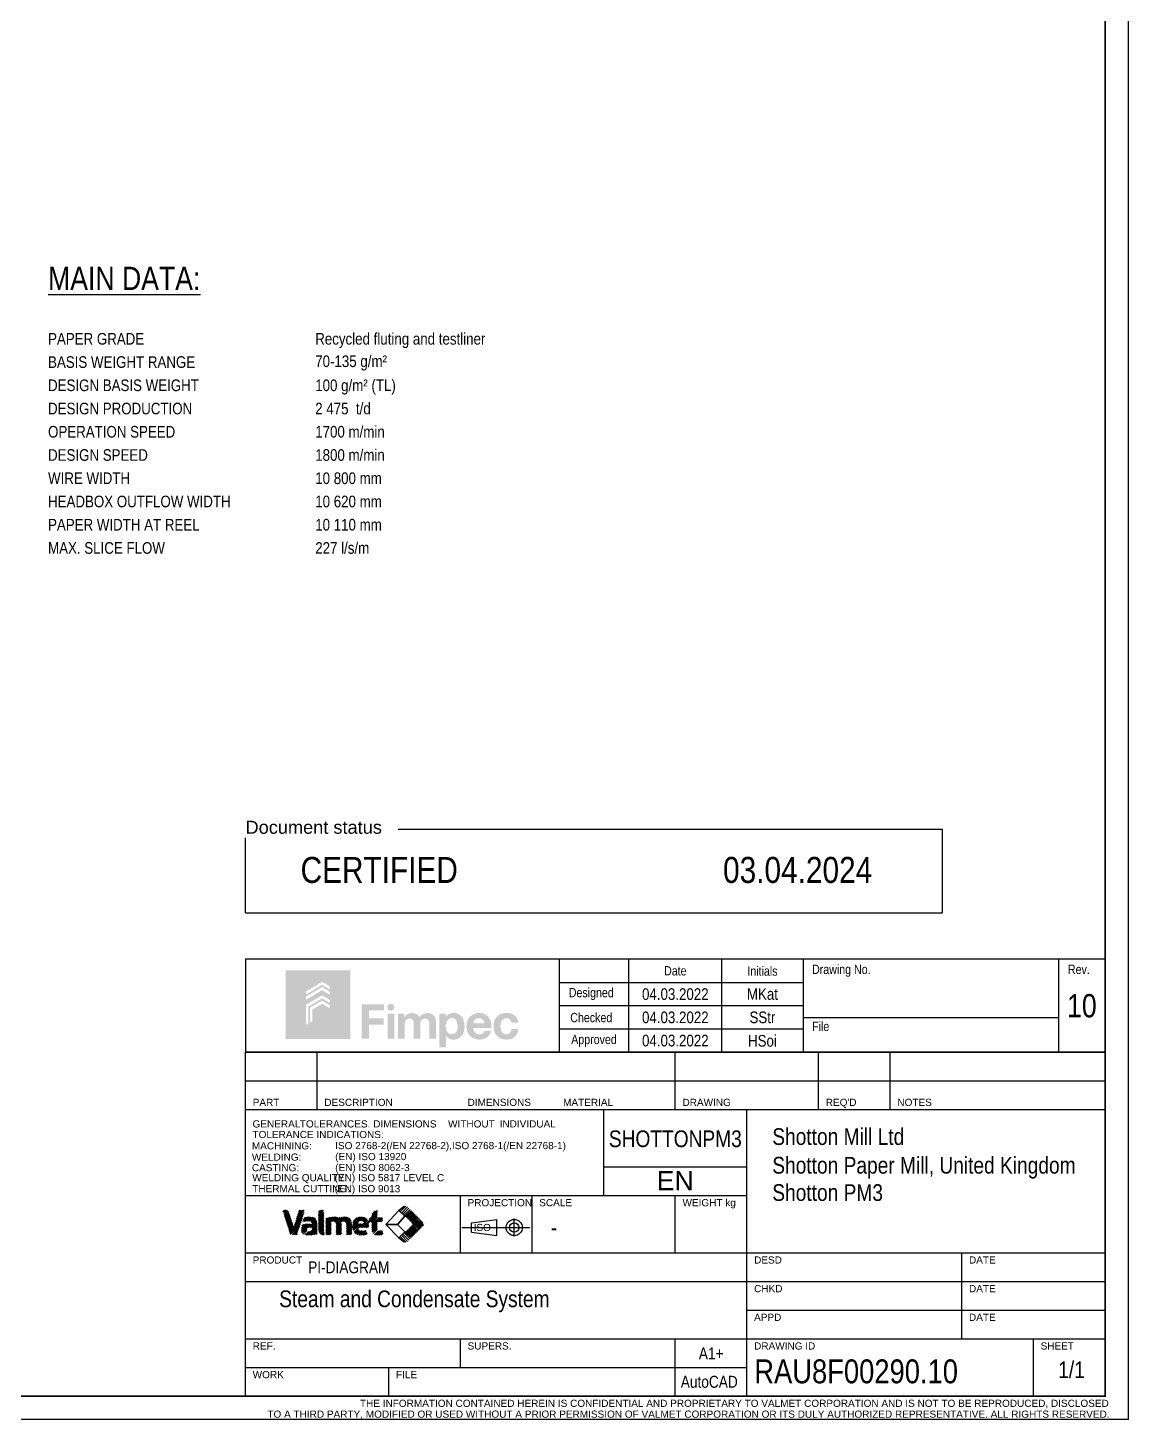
# Model space of a CAD drawing. Header units: millimetres. Extents: x -415 to 12957, y -5 to 599.
# Drawn here: x 12715.2 to 12952.2, y -0.2 to 299.4 of the extents above; entities that cross this region are included whole.
import ezdxf
from ezdxf.enums import TextEntityAlignment as Align

# ---------------------------------------------------------------- set-up
doc = ezdxf.new("R2010")
doc.units = ezdxf.units.MM
doc.header["$LTSCALE"] = 10
doc.header["$MEASUREMENT"] = 0
for name, pattern in [('8001.Solid', [0]), ('8004.Chained', [24, 8, -3.2, 1.6, -3.2, 8]), ('8011.Solid-Medium', [0])]:
    doc.linetypes.add(name, pattern=pattern)
doc.layers.get('0').update_dxf_attribs({"linetype": 'CONTINUOUS'})
for name, color, linetype in [('P-A-SHEET', 3, 'CONTINUOUS'), ('P-OTHER', 7, 'CONTINUOUS'), ('T-A-SHEET', 7, 'CONTINUOUS')]:
    doc.layers.add(name, color=color, linetype=linetype)
doc.styles.add('ARIAL', font='ARIALN.TTF')
doc.styles.add('ARIALN', font='ARIALN.TTF')
doc.styles.add('AUDIT_D_220106164814-0', font='ARIALN.TTF')

# ---------------------------------------------------------------- blocks, each defined once
blk = doc.blocks.new('LG-FMPCH')
at = {"linetype": 'Continuous', "true_color": 0x001026}
h = blk.add_hatch(color=168, dxfattribs=at)
h.dxf.hatch_style = 1
h.paths.add_polyline_path([(-7.849138217133293, 3.411517866537573), (-10.58747060575843, 3.411517866537573), (-10.58747060575843, 0.4895018474090355), (-7.849138217133293, 0.4895018474090355)])
h.paths.add_polyline_path([(-8.728702826653679, 1.798732742537461), (-9.044943455211257, 1.98405892839342), (-9.461696702140754, 1.737184748683384), (-9.461696702140754, 1.249183691708534), (-9.556874881737105, 1.186842604580955), (-9.556874881737105, 1.82326452124989), (-9.044917519199782, 2.114537043882849), (-8.728702826653679, 1.929226057282293)], flags=16)
h.paths.add_polyline_path([(-8.728702826653679, 2.029644435950317), (-9.044943455211257, 2.214970621806277), (-9.630499712997281, 1.868101768641809), (-9.630499712997281, 1.138618820097897), (-9.725677892593632, 1.076277732970315), (-9.725677892593632, 1.942249728483831), (-9.044973846775614, 2.345481746889808), (-8.728702826653679, 2.16013775069515)], flags=16)
h.paths.add_polyline_path([(-8.728702826653683, 2.377144726176817), (-9.04629198111494, 2.563261187347486), (-9.725677892593632, 2.160809998691886), (-9.725677892593632, 2.291339126976535), (-9.046322372679297, 2.693772312431017), (-8.728702826653683, 2.50763804092165)], flags=16)
h.paths.add_polyline_path([(-8.725991172093753, 2.599292529061474), (-9.044943455211257, 2.786207823183637), (-9.725677892593632, 2.382957801576544), (-9.725677892593632, 2.513486929861192), (-9.044973846775614, 2.916718948267169), (-8.725991172093753, 2.729785843806308)], flags=16)
at = {"true_color": 0x001026}
h = blk.add_hatch(color=168, dxfattribs=at)
h.dxf.hatch_style = 1
edge = h.paths.add_edge_path()
edge.add_line((-1.00109938336974, 0.9098187350251672), (-0.7215482573683583, 0.9098187350251672))
edge.add_arc((-1.160744186746496, 0.9098052320268877), 0.439195929585708, -88.42707229339698, 0.0017615482296946539, ccw=False)
edge.add_arc((-1.232543398267045, 1.013736618741782), 0.5493989247393721, 208.2568915967015, 278.7793785471431, ccw=False)
edge.add_arc((-0.9846099698592132, 1.024870924506773), 0.7805066396048967, 158.2450854689461, 200.3350885867781, ccw=False)
edge.add_arc((-1.237242524380399, 1.066111399673618), 0.5334592260388616, 86.8279841363601, 152.2915120932365, ccw=False)
edge.add_arc((-1.182318445357867, 1.113266638141156), 0.4861509715349129, 34.27362216973489, 92.99558061736508, ccw=False)
edge.add_arc((-1.127054028370746, 1.16220845718209), 0.4130266261045555, 3.024964306699019, 32.980413471480574, ccw=False)
edge.add_line((-0.7146028984094542, 1.184004311488932), (-1.001099383369745, 1.184004311488932))
edge.add_arc((-1.214411247594327, 1.162340179880321), 0.214409155628494, 5.799123355143363, 91.92536616320469)
edge.add_arc((-1.205530952159789, 1.120377756343977), 0.2567548020802695, 93.59154207370143, 169.2233323500112)
edge.add_arc((-0.8858751603440238, 1.033760664884634), 0.587514603096517, 166.7533204760285, 200.2935873389639)
edge.add_arc((-1.20337233254089, 0.950286315439129), 0.2627085032243909, 207.2515623099468, 271.7019481872326)
edge.add_arc((-1.247549393639864, 0.9293937552117004), 0.2472261899100603, 282.1370644413549, 355.4586475829392)
edge = h.paths.add_edge_path(flags=16)
edge.add_line((-2.153513772930711, 1.149175627971685), (-2.630069464008178, 1.149175627971685))
edge.add_arc((-2.381081313551995, 1.129233215824805), 0.2497855057240673, 92.45748230923778, 175.4207374646432, ccw=False)
edge.add_arc((-2.384126980749369, 1.148301538152266), 0.2306148643375403, 0.21716630289790828, 91.9046139232209, ccw=False)
edge = h.paths.add_edge_path()
edge.add_arc((-2.3189190329672, 0.9327211487724187), 0.4612456403337405, 285.2070426128464, 347.38979408062335, ccw=False)
edge.add_arc((-2.364949634416627, 1.047895285123961), 0.584633717746371, 218.7572561364085, 286.5995781797663, ccw=False)
edge.add_arc((-2.246314044419297, 1.026646536141915), 0.6700303797242765, 151.7093706490253, 210.9654688956033, ccw=False)
edge.add_arc((-2.372946819397038, 1.039627657217813), 0.5545036405456483, 87.66417595800829, 146.6825989156044, ccw=False)
edge.add_arc((-2.355638485868365, 1.104286521269974), 0.4894126480490033, 30.24819599257779, 89.38053168241743, ccw=False)
edge.add_arc((-2.538804884684275, 1.032168162213729), 0.6846268733534457, -5.859411295944881, 27.739238107743915, ccw=False)
edge.add_line((-1.857754922187759, 0.9622760718085392), (-2.626463870652806, 0.9622760718085392))
edge.add_arc((-2.36848740324636, 0.946657043220805), 0.2584488572029955, 176.5352911259005, 267.1645688454983)
edge.add_arc((-2.348544216055048, 0.9138282587889008), 0.2276683152562907, 261.7349302152433, 338.9417938375986)
edge.add_line((-2.136080528271242, 0.8320233497372873), (-1.868799611039687, 0.8320233497372873))
edge = h.paths.add_edge_path(flags=16)
edge.add_arc((-3.456074956966425, 1.068455249132892), 0.3397657676008498, 128.3455193049956, 182.7815359628292, ccw=False)
edge.add_arc((-3.535108513749809, 1.152969075697106), 0.2246535154987085, 16.855482365745615, 125.90859561383019, ccw=False)
edge.add_arc((-3.867595492019454, 1.022870024444891), 0.5812596615356702, -20.739803009930995, 19.626665447424216, ccw=False)
edge.add_arc((-3.563290083900126, 0.9657627760414444), 0.2817436778320308, 290.295541912523, 328.13665647509004, ccw=False)
edge.add_arc((-3.539209722500968, 0.935919558370041), 0.2457054255219212, 210.3309707753578, 287.4415623179464, ccw=False)
edge.add_arc((-3.228662288390282, 1.032067678380337), 0.5671273586656688, 177.989183948673, 202.8501204991318, ccw=False)
edge = h.paths.add_edge_path()
edge.add_line((-4.071910631964455, 0.1356864112859298), (-4.071910631964455, 1.560063124897936))
edge.add_line((-4.071910631964455, 1.560063124897937), (-3.801584874421174, 1.560063124897937))
edge.add_line((-3.801584874421175, 1.560063124897937), (-3.801584874421175, 1.434829214813947))
edge.add_arc((-3.484722304228113, 1.203920665240603), 0.3920722467293692, 83.86208624172127, 143.9179016289305, ccw=False)
edge.add_arc((-3.449584535113811, 1.171756506648867), 0.4220433329391225, 18.550211159473918, 89.07906082740942, ccw=False)
edge.add_arc((-3.824746349655063, 1.016600841973528), 0.8275393820971837, -22.022035640507283, 20.47134291934202, ccw=False)
edge.add_arc((-3.47033303579172, 0.9330432189175752), 0.4709267639141315, 265.22935161902836, 331.21826187942077, ccw=False)
edge.add_arc((-3.449493336721913, 0.8735015023287571), 0.4141239386979061, 216.1249938423357, 261.6686695859321, ccw=False)
edge.add_line((-3.783994819037339, 0.6293552450741076), (-3.783994819037339, 0.1356864112859298))
edge.add_line((-3.783994819037339, 0.1356864112859298), (-4.071910631964455, 0.1356864112859298))
edge = h.paths.add_edge_path()
edge.add_line((-5.824673365565478, 0.5040515750712068), (-5.824673365565478, 1.560063124897937))
edge.add_line((-5.824673365565478, 1.560063124897937), (-5.563329136462245, 1.560063124897937))
edge.add_line((-5.563329136462244, 1.560063124897937), (-5.563329136462244, 1.414018578200605))
edge.add_arc((-5.229295255177537, 1.192033346988807), 0.4010686683378305, 64.63773368905942, 146.3936160949031, ccw=False)
edge.add_arc((-5.200531607422483, 1.281654758811261), 0.3080141439364071, 24.298863409349792, 62.33104115044381, ccw=False)
edge.add_arc((-4.558354412853061, 1.145725458377563), 0.4468159202366407, 85.17379369130862, 143.9929992523947, ccw=False)
edge.add_arc((-4.558220055898698, 1.235574776582568), 0.3573510164373212, 9.744711244707105, 83.98314765288842, ccw=False)
edge.add_line((-4.206025011824792, 1.296059484390116), (-4.206025011824792, 0.5040515750712068))
edge.add_line((-4.206025011824792, 0.5040515750712068), (-4.492660664657156, 0.5040515750712068))
edge.add_line((-4.492660664657159, 0.5040515750712068), (-4.492660664657159, 1.206185911925665))
edge.add_arc((-4.682346013468046, 1.167116408220929), 0.1936671311122364, 11.63845511186556, 168.3615448881344)
edge.add_line((-4.87203136227894, 1.206185911925666), (-4.87203136227894, 0.5040515750712077))
edge.add_line((-4.87203136227894, 0.5040515750712068), (-5.161477100157286, 0.5040515750712068))
edge.add_line((-5.161477100157286, 0.5040515750712068), (-5.161477100157286, 1.206185911925665))
edge.add_arc((-5.327195384062382, 1.195174673588755), 0.1660837047701033, 3.801460215742181, 94.88105244583785)
edge.add_arc((-5.328890369175701, 1.147606308744955), 0.2134124474564441, 93.34081503759482, 173.3059423120881)
edge.add_line((-5.540847929442164, 1.172483313694095), (-5.540847929442164, 0.5040515750712067))
edge.add_line((-5.540847929442164, 0.5040515750712068), (-5.824673365565476, 0.5040515750712068))
edge = h.paths.add_edge_path()
edge.add_arc((-6.128169923662889, 1.838109526078767), 0.1489380623396674, 0, 360)
h.paths.add_polyline_path([(-6.263057297446537, 0.5040515750712068), (-6.263057297446537, 1.560063124897937), (-5.982041946369204, 1.560063124897937), (-5.982041946369204, 0.5040515750712068)])
h.paths.add_polyline_path([(-7.368102866914503, 0.5040515750712068), (-7.368102866914503, 1.961688777438523), (-6.409840561872957, 1.961688777438523), (-6.409840561872957, 1.700493675373475), (-7.058986007062058, 1.700493675373475), (-7.058986007062058, 1.360659154615027), (-6.43232176889306, 1.360659154615027), (-6.43232176889306, 1.10227259099275), (-7.058986007062058, 1.10227259099275), (-7.058986007062058, 0.5040515750712068)])
blk = doc.blocks.new('FMS_T70_E')
at = {"color": 3, "linetype": 'Continuous'}
for p, q in [((-117.5, 20), (-117.5, 0)), ((-65, 20), (-65, 0)), ((0, 0), (-185, 0))]:
    blk.add_line(p, q, dxfattribs=at)
at = {"color": 7, "linetype": 'Continuous'}
for p, q in [((-102.5, 0), (-102.5, 20)), ((-82.5, 0), (-82.5, 20)), ((-10, 20), (-10, 0)), ((-117.5, 15), (-65, 15)), ((-65, 10), (-117.5, 10)), ((-117.5, 5), (-65, 5))]:
    blk.add_line(p, q, dxfattribs=at)
at = {"color": 3, "linetype": 'Continuous'}
blk.add_lwpolyline([(0, 0), (0, 20), (-185, 20), (-185, 0)], dxfattribs=at)
at = {"color": 7, "linetype": 'Continuous'}
blk.add_lwpolyline([(-65, 7.5), (-10, 7.5)], dxfattribs=at)
at = {"xscale": 5.068962543305347, "yscale": 5.068962543305347, "zscale": 5.068962543305347}
blk.add_blockref('LG-FMPCH', (-122.6728700677222, 0.3542985348463787), dxfattribs=at)
at = {"color": 7, "linetype": 'Continuous', "style": 'ARIAL'}
for s, p in [('Date', (-92.5, 17.5)), ('Initials', (-73.75, 17.5)), ('Designed', (-110.5923348222555, 12.57399193920791)), ('Checked', (-110.5923348222555, 7.5)), ('Approved', (-110, 2.5))]:
    blk.add_text(s, height=2, dxfattribs=at).set_placement(p, align=Align.MIDDLE)
for s, p in [('Drawing No.', (-63.07433225593934, 16.82452516980424)), ('Rev.', (-8.003833581697052, 16.82452516980424)), ('File', (-63.05704993394858, 4.546300695684906))]:
    blk.add_text(s, height=2, dxfattribs=at).set_placement(p)
at = {"color": 7, "linetype": 'Continuous', "style": 'ARIALN', "width": 1.2}
for tag, p in [('INF1', (-92.5, 12.5)), ('INF2', (-73.75, 12.5)), ('INF3', (-92.5, 7.5)), ('INF4', (-73.75, 7.5)), ('INF5', (-92.5, 2.5)), ('INF6', (-73.75, 2.5))]:
    blk.add_attdef(tag, text='', height=2.5, dxfattribs=at).set_placement(p, align=Align.MIDDLE)
at = {"color": 4, "linetype": 'Continuous', "style": 'ARIALN'}
blk.add_attdef('INF15', text='', height=5, dxfattribs=at).set_placement((-37.5, 12), align=Align.MIDDLE)
at = {"color": 4, "linetype": 'Continuous', "style": 'ARIALN', "width": 1.2}
blk.add_attdef('INF14', text='', height=5, dxfattribs=at).set_placement((-5, 10), align=Align.MIDDLE)
at = {"color": 7, "linetype": 'Continuous', "style": 'ARIALN', "width": 1.2}
blk.add_attdef('INF17', (-45.96815724577382, 2.25), '', height=2.5, dxfattribs=at)
blk = doc.blocks.new('VALMET_R_OTS')
at = {"color": 1, "linetype": '8001.Solid', "lineweight": 25}
for p, q in [((-180, 72), (0, 72)), ((-165, 66), (-165, 72)), ((-90, 66), (-90, 72)), ((-60, 66), (-60, 72)), ((-45, 66), (-45, 72)), ((-165, 60), (-165, 66)), ((-90, 60), (-90, 66)), ((-60, 60), (-60, 66)), ((-45, 60), (-45, 66))]:
    blk.add_line(p, q, dxfattribs=at)
at = {"color": 2, "linetype": '8001.Solid', "lineweight": 25}
for p, q in [((-180, 66), (-180, 72)), ((0, 0), (0, 72)), ((-180, 60), (-180, 66)), ((-180, 66), (0, 66)), ((-180, 60), (0, 60)), ((-180, 0), (-180, 60)), ((-105, 42), (-105, 60)), ((-75, 0), (-75, 60)), ((-105, 48), (-75, 48)), ((-180, 42), (-75, 42)), ((-135, 30), (-135, 42)), ((-120, 30), (-120, 42)), ((-90, 30), (-90, 42)), ((-132.7069031999999, 36.2918097), (-127.3640304, 36.9918097)), ((-132.7069031999999, 34.2918097), (-132.7069031999999, 36.2918097)), ((-127.3640304, 33.5918097), (-127.3640304, 36.9918097)), ((-132.7069031999999, 34.2918097), (-127.3640304, 33.5918097)), ((-180, 30), (0, 30)), ((-30, 12), (-30, 30)), ((-180, 24), (0, 24)), ((-75, 18), (0, 18)), ((-180, 12), (0, 12)), ((-135, 6), (-135, 12)), ((-90, 0), (-90, 12)), ((-15, 0), (-15, 12)), ((-180, 6), (-75, 6)), ((-150, 0), (-150, 6)), ((-180, 0), (0, 0))]:
    blk.add_line(p, q, dxfattribs=at)
at = {"color": 7, "linetype": '8011.Solid-Medium', "lineweight": 35}
for p, q in [((-172.1592364000001, 38.5828554), (-171.8376661999999, 38.9044255)), ((-172.1592364000001, 38.5828554), (-171.5682586, 38.9044255)), ((-172.0055362000001, 38.1977402), (-171.2508077, 38.9044255)), ((-171.9392618000001, 37.9946069), (-171.2508077, 38.9044255)), ((-171.8732753, 37.7911858), (-170.9932589, 38.6712021)), ((-171.8075111000001, 37.5875422), (-170.9932589, 38.6712021)), ((-171.741933, 37.3837127), (-170.8527802999999, 38.2728654)), ((-171.676519, 37.179719), (-170.7839321, 38.0723059)), ((-169.5947832000001, 36.2979703), (-167.8582622, 38.0344913)), ((-169.4714343000001, 36.6907269), (-167.740917, 38.4212441)), ((-169.3504862, 37.0810826), (-167.796551, 38.9044255)), ((-169.231412, 37.4695645), (-167.796551, 38.9044255)), ((-169.1139368, 37.8564474), (-168.0659588, 38.9044254)), ((-168.9979591, 38.2418328), (-168.3353663, 38.9044255)), ((-168.8835806, 38.6256189), (-168.604774, 38.9044255)), ((-164.695429, 38.5032476), (-164.2942227999999, 38.9044538)), ((-164.695429, 38.2338399), (-164.0248154, 38.9044535)), ((-164.695429, 37.9644322), (-163.7554076, 38.9044536)), ((-164.6954291, 37.6950244), (-163.7554076, 38.9044536)), ((-164.695429, 38.7726553), (-164.695429, 38.7726553)), ((-164.695429, 37.4256169), (-163.6016517, 38.5193942)), ((-164.695429, 37.1562092), (-163.6016517, 38.2499865)), ((-164.695429, 36.8868015), (-163.6016517, 37.9805788)), ((-154.1161536, 36.6897695), (-152.4218504999999, 38.3840727)), ((-154.0611561000001, 36.4753594), (-152.432311, 38.1042045)), ((-153.5265798999999, 37.8181586), (-152.4576677, 38.8870708)), ((-153.5265798999999, 37.548751), (-152.3945057000001, 38.6808251)), ((-153.5121508, 38.1019954), (-152.8413522000001, 38.772794)), ((-147.8709481000001, 38.8594761), (-150.6411567, 35.9107639)), ((-146.6516893999999, 37.640105), (-147.8709481000001, 38.8594761)), ((-171.6112561, 36.9755742), (-170.7157767, 37.8710535)), ((-171.5461368, 36.7712858), (-170.6482267, 37.6691959)), ((-171.4811578, 36.5668571), (-170.5812302, 37.4667848)), ((-171.4163189, 36.3622884), (-170.5147597, 37.2638475)), ((-171.3516229000001, 36.1575766), (-170.4488068000001, 37.0603928)), ((-171.2870756999999, 35.9527162), (-170.3833794, 36.8564124)), ((-171.2226859, 35.7476983), (-170.3185032, 36.651881)), ((-171.158466, 35.5425105), (-170.2542237, 36.4467528)), ((-171.0944329, 35.337136), (-170.1906134, 36.2409554)), ((-171.0306092, 35.1315519), (-170.1277843, 36.0343768)), ((-170.9670261, 34.9257273), (-170.0659134, 35.8268401)), ((-170.9037264999999, 34.7196193), (-170.0052968, 35.618049)), ((-170.8407723, 34.5131658), (-169.9464898, 35.4074483)), ((-170.7782575, 34.3062729), (-168.2225113, 36.8620191)), ((-170.7163361, 34.0987867), (-168.3481874, 36.4669353)), ((-170.6552938, 33.8904212), (-168.4764028, 36.0693123)), ((-170.6552938, 33.8904212), (-168.6076352, 35.6686721)), ((-170.2305557, 33.776344), (-168.7426322, 35.2642675)), ((-169.9464898, 35.4074483), (-168.0990669, 37.2548712)), ((-169.7215638, 35.9017819), (-167.9776725, 37.6456733)), ((-168.3105877, 34.8880889), (-167.1334584, 36.0652182)), ((-168.3003247, 34.6289442), (-166.8589473, 36.0703216)), ((-168.2930591000001, 35.1750252), (-167.4313604, 36.0367239)), ((-168.2645267, 34.3953346), (-166.6020168, 36.0578444)), ((-168.1968226, 34.193631), (-166.3605135, 36.0299401)), ((-168.189983, 35.547509), (-167.8107542, 35.9267378)), ((-168.0171941, 36.5285209), (-167.0414895, 37.5042255)), ((-167.8807908, 36.9343319), (-167.3432369, 37.4718858)), ((-167.7443875, 37.3401429), (-167.7443875, 37.3401429)), ((-167.7420167, 36.5342907), (-166.76453, 37.5117773)), ((-167.4178606, 36.5890391), (-166.4962992, 37.5106005)), ((-167.1200184, 36.6174736), (-166.2420607, 37.4954312)), ((-166.8437983, 36.624286), (-166.0060439, 37.4620404)), ((-166.8273966, 33.6772032), (-165.0291738, 35.4754259)), ((-166.79923, 35.3218159), (-166.1301259000001, 35.9909199)), ((-166.5866142, 36.6120624), (-165.7913201, 37.4073565)), ((-166.5536327, 33.6815594), (-165.0291739, 35.2060182)), ((-166.5279148, 35.3237234), (-165.1928199, 36.9282259)), ((-166.3604045, 36.5688645), (-165.7913201, 37.4073565)), ((-166.3604045, 36.5688645), (-165.4365577, 37.2233035)), ((-166.2721695, 35.310061), (-165.0613085, 36.520922)), ((-166.239097, 34.5349105), (-165.0291738, 35.7448336)), ((-166.1301259000001, 35.9909199), (-165.1928199, 36.9282259)), ((-166.0957465, 36.294707), (-165.4365577, 37.2233035)), ((-166.0661597, 35.2466631), (-165.0342985, 36.2785243)), ((-166.0661597, 34.9772554), (-165.0291738, 36.0142413)), ((-164.695429, 36.6173938), (-163.6016517, 37.7111711)), ((-164.695429, 36.3479861), (-163.6016517, 37.4417635)), ((-164.695429, 36.0785785), (-163.6016517, 37.1723558)), ((-164.695429, 35.8091708), (-163.6016517, 36.9029481)), ((-164.695429, 35.5397631), (-163.6016516, 36.6335405)), ((-164.695429, 35.2703554), (-163.6016517, 36.3641327)), ((-164.695429, 35.0009477), (-163.6016517, 36.0947251)), ((-164.694028, 34.7329411), (-163.6016517, 35.8253174)), ((-164.6663227, 34.4912386), (-163.6016517, 35.5559097)), ((-164.6046781, 34.2834756), (-163.6016517, 35.286502)), ((-164.6046781, 34.2834756), (-163.6016516, 35.0170944)), ((-163.1897377, 35.698416), (-161.3758241, 37.5123295)), ((-163.1897377, 35.9678237), (-161.6535463, 37.5040151)), ((-163.1897377, 35.4290083), (-161.1193584, 37.4993876)), ((-163.1897377, 36.2372314), (-161.9499143, 37.4770548)), ((-163.1897377, 36.506639), (-162.26665, 37.4297267)), ((-163.1897377, 36.7760467), (-162.607063, 37.3587214)), ((-163.1897377, 37.0454544), (-162.9784263, 37.2567658)), ((-163.1897377, 35.1596006), (-162.0959322, 36.2534061)), ((-163.1897377, 34.8901929), (-162.0959322, 35.9839984)), ((-163.1897377, 34.6207852), (-162.0959322, 35.7145907)), ((-163.1897377, 34.3513776), (-162.0959323, 35.445183)), ((-163.1897377, 34.0819699), (-162.0959322, 35.1757753)), ((-161.8209969, 36.5283414), (-160.888393, 37.4609453)), ((-161.5422643000001, 36.5376663), (-160.6846375, 37.3952932)), ((-161.3110062, 36.4995167), (-160.6846375, 37.3952932)), ((-161.3110062, 36.4995167), (-160.1671454999999, 37.3739698)), ((-161.061791, 36.2099166), (-159.8183368, 37.4533708)), ((-161.0252548, 35.9770451), (-159.5044136, 37.4978863)), ((-161.0163512, 35.716541), (-159.2205472000001, 37.512345)), ((-161.0163317, 35.4471528), (-159.9842989, 36.4791856)), ((-161.0163317, 35.1777452), (-159.9582937, 36.2357831)), ((-161.0163318, 34.9083374), (-159.9351864, 35.9894827)), ((-161.0163317, 34.6389298), (-159.9296146, 35.7256469)), ((-161.0163317, 34.3695221), (-159.9296146, 35.4562392)), ((-161.0163317, 34.1001144), (-159.9296146, 35.1868315)), ((-159.9842989, 36.4791856), (-158.9615788, 37.5019057)), ((-159.6661905, 36.5278863), (-158.7257791, 37.4682978)), ((-159.3865683, 36.5381009), (-158.5158058, 37.4088634)), ((-159.1529420000001, 36.5023195), (-158.5158058, 37.4088634)), ((-159.1529420000001, 36.5023195), (-158.1791274, 37.2067264)), ((-158.8978833, 36.2185628), (-158.1791274, 37.2067264)), ((-158.8597601, 35.9872783), (-157.9521959, 36.8948425)), ((-158.8500725, 35.7275582), (-157.9521959, 36.8948425)), ((-158.850014, 35.458209), (-157.8215623, 36.4866607)), ((-158.850014, 35.1888013), (-157.7862821, 36.2525332)), ((-158.850014, 34.9193936), (-157.7676973, 36.0017104)), ((-158.850014, 34.649986), (-157.7632971, 35.7367029)), ((-158.850014, 34.3805783), (-157.763297, 35.4672953)), ((-158.850014, 34.1111706), (-157.763297, 35.1978877)), ((-157.763297, 35.4672953), (-155.7200443, 37.510548)), ((-157.763297, 35.1978877), (-155.4656545, 37.4955301)), ((-157.5595256, 35.9404744), (-155.9900132, 37.5099868)), ((-157.5431321, 35.1486449), (-156.4005633, 36.2912136)), ((-157.5201553000001, 36.2492524), (-156.2856489, 37.4837588)), ((-157.5030793, 34.9192899), (-156.3447470999999, 36.0776222)), ((-157.4450909, 34.7078707), (-156.0753394, 36.0776222)), ((-157.4450909, 34.7078707), (-155.8059317, 36.0776222)), ((-157.4197805, 36.6190348), (-156.6411826, 37.3976327)), ((-157.27333, 34.3408162), (-156.4437108, 35.1704354)), ((-156.4437108, 35.1704354), (-155.536524, 36.0776222)), ((-156.0697635, 35.274975), (-155.2671163, 36.0776222)), ((-156.0234582000001, 36.6683187), (-155.2300964999999, 37.4616805)), ((-155.8003558, 35.274975), (-154.4323099999999, 36.9124285)), ((-155.7344119000001, 36.6879573), (-155.017293, 37.4050762)), ((-155.530948, 35.2749751), (-154.1161536, 36.6897695)), ((-155.4931936, 36.659768), (-155.017293, 37.4050762)), ((-155.4931936, 36.659768), (-154.6704892, 37.2130647)), ((-155.2671163, 36.0776222), (-154.4323099999999, 36.9124285)), ((-155.2615405, 35.274975), (-154.0611561000001, 36.4753594)), ((-155.220731, 36.3934152), (-154.6704892, 37.2130647)), ((-154.9921328, 35.274975), (-154.2254115999999, 36.0416962)), ((-154.7227250999999, 35.274975), (-154.2150928000001, 35.7826073)), ((-154.4533174000001, 35.274975), (-154.2167992, 35.5114933)), ((-154.1161536, 36.9591772), (-153.5265798999999, 37.548751)), ((-154.1161537, 37.2285849), (-154.1161537, 37.2285849)), ((-153.7917484, 36.4753594), (-152.4328307000001, 37.834277)), ((-153.52658, 36.4711201), (-152.4328307000001, 37.5648694)), ((-153.5265798999999, 36.2017125), (-152.4328307000001, 37.5648694)), ((-153.5265798999999, 35.9323048), (-152.0459738, 37.412911)), ((-153.5265798999999, 35.6628971), (-151.7765661000001, 37.4129109)), ((-153.5265798999999, 35.3934895), (-151.5071584, 37.412911)), ((-153.5265798999999, 35.1240817), (-152.4328307000001, 36.2178309)), ((-153.5236328000001, 34.8576212), (-152.4328307999999, 35.9484233)), ((-153.5023189000001, 34.6095275), (-152.4328307000001, 35.6790157)), ((-153.4574892000001, 34.3849494), (-152.4328307000001, 35.4096079)), ((-153.4574892000001, 34.3849494), (-152.4328307000001, 35.1402002)), ((-152.1753023000001, 36.4753594), (-151.2963824999999, 37.3542792)), ((-151.9058946, 36.4753594), (-151.2963824999999, 37.0848716)), ((-151.6364868999999, 36.4753594), (-151.2963824000001, 36.815464)), ((-151.3670792, 36.4753594), (-151.3670792, 36.4753594)), ((-150.6411567, 35.9107639), (-147.8720731999999, 33.1415958)), ((-148.2025833, 35.9107639), (-150.6411567, 35.9107639)), ((-150.6411567, 35.9107639), (-148.2025833, 35.9107639)), ((-148.2025833, 35.9107639), (-146.6516893999999, 37.640105)), ((-146.6527586, 34.3609108), (-148.2025833, 35.9107639)), ((-169.961148, 33.776344), (-168.8826285, 34.8548635)), ((-169.6917403, 33.776344), (-169.0298943, 34.43819)), ((-169.4223327, 33.776344), (-169.1895306, 34.009146)), ((-168.1968226, 34.193631), (-167.1883423, 34.9327036)), ((-167.9510521, 33.9005861), (-167.1647015, 34.6869367)), ((-167.9510521, 33.9005861), (-167.1647015, 34.6869367)), ((-167.5678542000001, 33.7449686), (-166.8222532, 34.4905696)), ((-167.3375035, 33.7059117), (-166.5531302000001, 34.4902849)), ((-167.089082, 33.6849255), (-166.239097, 34.5349105)), ((-166.2634033, 33.7023811), (-165.0291738, 34.9366106)), ((-165.9563709, 33.7400058), (-165.0291738, 34.6672029)), ((-165.6297364, 33.7972327), (-165.0291738, 34.3977952)), ((-165.2749638, 33.8825976), (-165.0291738, 34.1283875)), ((-164.3856757, 33.9636626), (-163.6011916, 34.7481467)), ((-164.3856757, 33.9636626), (-163.5928143, 34.4871163)), ((-164.0441862, 33.7663367), (-163.5713671, 34.2391558)), ((-163.8265694, 33.7145458), (-163.5331849, 34.0079303)), ((-163.5732211, 33.6984864), (-163.5732211, 33.6984864)), ((-163.1897377, 33.8125622), (-162.0959321, 34.9063678)), ((-162.9565482, 33.776344), (-162.0959322, 34.63696)), ((-162.6871406, 33.776344), (-162.0959322, 34.3675523)), ((-162.4177329, 33.776344), (-162.0959322, 34.0981446)), ((-162.1483253, 33.7763439), (-162.1483253, 33.7763439)), ((-161.0163317, 33.8307068), (-159.9296146, 34.9174238)), ((-160.8012868, 33.776344), (-159.9296146, 34.6480162)), ((-160.5318791, 33.776344), (-159.9296146, 34.3786085)), ((-160.2624714, 33.776344), (-159.9296146, 34.1092008)), ((-159.9930637, 33.776344), (-159.9930637, 33.776344)), ((-158.850014, 33.8417629), (-157.763297, 34.92848)), ((-158.6460253, 33.776344), (-157.7632969, 34.6590723)), ((-158.3766176, 33.776344), (-157.763297, 34.3896646)), ((-158.1072099, 33.776344), (-157.763297, 34.1202569)), ((-157.8378023, 33.776344), (-157.8378023, 33.776344)), ((-157.27333, 34.3408162), (-156.4001089, 34.9446297)), ((-157.02402, 34.0513108), (-156.4001089, 34.9446297)), ((-157.02402, 34.0513108), (-156.1473178, 34.6586054)), ((-156.6937579, 33.8427576), (-155.9342409, 34.6022746)), ((-156.6937579, 33.8427576), (-155.6808996, 34.5862082)), ((-156.2800377999999, 33.7176623), (-155.4017719, 34.5959282)), ((-156.0415191, 33.6867733), (-155.1035772, 34.6247152)), ((-155.7819961, 33.6768887), (-154.7850521, 34.6738326)), ((-155.5016269, 33.6878502), (-154.7850521, 34.6738326)), ((-155.2014418, 33.7186276), (-154.5684272000001, 34.3516421)), ((-154.8789187, 33.771743), (-154.5241788000001, 34.1264829)), ((-154.5200465999999, 33.8612074), (-154.5200465999999, 33.8612074)), ((-153.2830124, 34.0206109), (-152.4123754, 34.8912478)), ((-153.2830124, 34.0206109), (-152.4123754, 34.8912478)), ((-152.9768243000001, 33.7879836), (-152.1451678999999, 34.61964)), ((-152.7728535000001, 33.7225467), (-151.8945249000001, 34.6008753)), ((-152.5386633000001, 33.6873292), (-151.5892337, 34.6367589)), ((-152.2797020999999, 33.6768827), (-151.3422576, 34.6143273)), ((-151.9990754999999, 33.6881017), (-151.2951505000001, 34.3920267)), ((-151.6925079, 33.7252616), (-151.2480430999999, 34.1697263)), ((-151.3441401, 33.8042217), (-151.3441401, 33.8042217)), ((-147.8720731999999, 33.1415958), (-146.6527586, 34.3609108))]:
    blk.add_line(p, q, dxfattribs=at)
at = {"color": 7, "linetype": '8011.Solid-Medium', "lineweight": 35, "true_color": 0xf0f0f0}
for p, q in [((-147.8709481000001, 38.8594761), (-150.6411567, 35.9107639)), ((-146.6516893999999, 37.640105), (-147.8709481000001, 38.8594761)), ((-150.6411567, 35.9107639), (-147.8720731999999, 33.1415958)), ((-148.2025833, 35.9107639), (-150.6411567, 35.9107639)), ((-150.6411567, 35.9107639), (-148.2025833, 35.9107639)), ((-148.2025833, 35.9107639), (-146.6516893999999, 37.640105)), ((-146.6527586, 34.3609108), (-148.2025833, 35.9107639)), ((-147.8720731999999, 33.1415958), (-146.6527586, 34.3609108))]:
    blk.add_line(p, q, dxfattribs=at)
at = {"color": 9, "linetype": '8011.Solid-Medium', "lineweight": 35}
for p, q in [((-147.8709481000001, 38.8594761), (-150.6411567, 35.9107639)), ((-146.6516893999999, 37.640105), (-147.8709481000001, 38.8594761)), ((-150.6411567, 35.9107639), (-147.8720731999999, 33.1415958)), ((-148.2025833, 35.9107639), (-150.6411567, 35.9107639)), ((-150.6411567, 35.9107639), (-148.2025833, 35.9107639)), ((-148.2025833, 35.9107639), (-146.6516893999999, 37.640105)), ((-146.6527586, 34.3609108), (-148.2025833, 35.9107639)), ((-147.8720731999999, 33.1415958), (-146.6527586, 34.3609108))]:
    blk.add_line(p, q, dxfattribs=at)
at = {"color": 3, "linetype": '8011.Solid-Medium', "lineweight": 35}
for p, q in [((-147.8709481000001, 38.8594761), (-146.6997234, 39.7956768)), ((-147.5662585, 38.659734), (-146.4469085999999, 39.779084)), ((-147.5662585, 38.659734), (-146.4469085999999, 39.779084)), ((-147.2968507999999, 38.3903264), (-146.0839916, 39.6031856)), ((-147.2968507999999, 38.3903264), (-146.0839916, 39.6031856)), ((-147.0274431, 38.1209187), (-145.8081563999999, 39.3402054)), ((-147.0274431, 38.1209187), (-145.8081563999999, 39.3402054)), ((-146.7580353999999, 37.851511), (-145.5387487, 39.0707978)), ((-146.7580353999999, 37.851511), (-145.5387487, 39.0707978)), ((-146.6516893999999, 37.640105), (-145.2693409999999, 38.8013901)), ((-146.3539238999999, 37.4473995), (-145.2693409999999, 38.8013901)), ((-146.3539238999999, 37.4473995), (-144.9999333000001, 38.5319824)), ((-146.0845162000001, 37.1779918), (-144.9999333000001, 38.5319824)), ((-146.0845162000001, 37.1779918), (-144.7305256, 38.2625747)), ((-145.8151086, 36.9085841), (-144.7305256, 38.2625747)), ((-145.8151086, 36.9085841), (-144.4611179000001, 37.993167)), ((-145.5457008999999, 36.6391764), (-144.4611179000001, 37.993167)), ((-144.7305131000001, 33.7374128), (-145.8150960999999, 35.0914034)), ((-144.4611054, 34.0068205), (-145.8150960999999, 35.0914034)), ((-145.5457008999999, 36.6391764), (-144.1917103000001, 37.7237593)), ((-144.4611054, 34.0068205), (-145.5456884, 35.3608111)), ((-144.1916977999999, 34.2762282), (-145.5456884, 35.3608111)), ((-145.2762932000001, 36.3697687), (-144.1917103000001, 37.7237593)), ((-145.2762932000001, 36.3697687), (-143.9223026, 37.4543517)), ((-144.1916977999999, 34.2762282), (-145.2762806999999, 35.6302188)), ((-143.9222901000001, 34.5456358), (-145.2762806999999, 35.6302188)), ((-145.0068855, 36.1003611), (-143.9223026, 37.4543517)), ((-143.9222901000001, 34.5456358), (-145.006873, 35.8996265)), ((-144.7486558000001, 36.089183), (-143.6528949000001, 37.184944)), ((-143.6528824, 34.8150435), (-144.7486558000001, 36.089183)), ((-144.4792482, 36.089183), (-143.6528949000001, 37.184944)), ((-143.6528824, 34.8150435), (-144.4792482, 36.089183)), ((-144.2098404999999, 36.089183), (-143.3834872, 36.9155363)), ((-143.3834747000001, 35.0844512), (-144.2098404999999, 36.089183)), ((-143.9404327, 36.0891831), (-143.3834872, 36.9155363)), ((-143.3834747000001, 35.0844512), (-143.9404327, 36.0891831)), ((-143.6710251, 36.089183), (-143.1140794999999, 36.6461286)), ((-143.114067, 35.3538589), (-143.6710251, 36.089183)), ((-143.4016174000001, 36.089183), (-143.1140794999999, 36.6461286)), ((-143.114067, 35.3538589), (-143.4016174000001, 36.089183)), ((-143.1322097, 36.089183), (-142.8446718, 36.3767209)), ((-142.8446593000001, 35.6232666), (-143.1322097, 36.089183)), ((-142.8628021, 36.089183), (-142.8628021, 36.089183)), ((-142.8446593000001, 35.6232666), (-142.8628021, 36.089183)), ((-142.5933944000001, 36.089183), (-142.5933944000001, 36.089183)), ((-142.5933944000001, 36.089183), (-142.5933944000001, 36.089183)), ((-146.6997229000001, 32.2043227), (-147.8720731999999, 33.1415958)), ((-146.4469068999999, 32.2209144), (-147.5662460000001, 33.3402535)), ((-146.4469068999999, 32.2209144), (-147.5662460000001, 33.3402535)), ((-146.083981, 32.3968038), (-147.2968383, 33.6096611)), ((-146.083981, 32.3968038), (-147.2968383, 33.6096611)), ((-145.8081439, 32.6597821), (-147.0274305999999, 33.8790688)), ((-145.8081439, 32.6597821), (-147.0274305999999, 33.8790688)), ((-145.5387361999999, 32.9291897), (-146.7580229, 34.1484765)), ((-145.5387361999999, 32.9291897), (-146.7580229, 34.1484765)), ((-145.2693285, 33.1985974), (-146.6527586, 34.3609108)), ((-145.2693285, 33.1985974), (-146.3539114, 34.552588)), ((-144.9999207999999, 33.4680051), (-146.3539114, 34.552588)), ((-144.9999207999999, 33.4680051), (-146.0845036999999, 34.8219957)), ((-144.7305131000001, 33.7374128), (-146.0845036999999, 34.8219957))]:
    blk.add_line(p, q, dxfattribs=at)
at = {"color": 1, "linetype": '8004.Chained', "lineweight": 25}
for p, q in [((-134.7325662000001, 35.2918097), (-120.4325662000001, 35.2918097)), ((-123.7325662000001, 33.4346148), (-123.7325662000001, 37.1792564))]:
    blk.add_line(p, q, dxfattribs=at)
at = {"color": 2, "linetype": '8001.Solid', "lineweight": 25}
for radius in [1.7, 1]:
    blk.add_circle((-123.7325662000001, 35.2918097), radius, dxfattribs=at)
at = {"color": 7, "char_height": 1.5, "style": 'ARIAL'}
for s, insert, width, attachment_point in [('{\\l\\fArial|b0|i0;\\T1;PART}', (-178.5, 62.25), 5.590701219512195, 1), ('{\\l\\fArial|b0|i0;\\T1;DESCRIPTION}', (-163.5, 62.25), 14.32431402439024, 1), ('{\\l\\fArial|b0|i0;\\T1;DIMENSIONS}', (-133.5, 62.25), 13.27591463414634, 1), ('{\\l\\fArial|b0|i0;\\T1;MATERIAL}', (-113.5, 62.25), 10.48170731707317, 1), ('{\\l\\fArial|b0|i0;\\T1;DRAWING}', (-88.5, 62.25), 10.12957317073171, 1), ("{\\l\\fArial|b0|i0;\\T1;REQ'D}", (-58.5, 62.25), 6.456173780487804, 1), ('{\\l\\fArial|b0|i0;\\T1;NOTES}', (-43.5, 62.25), 7.221036585365854, 1), ('{\\l\\fArial|b0|i0;\\T1;TOLERANCE\\~INDICATIONS:}', (-178.5402242, 55.521354), 27.48361280487805, 1), ('{\\l\\fArial|b0|i0;\\T1;GENERAL}', (-178.5376418, 57.73774299999999), 10.01753048780488, 1), ('{\\l\\fArial|b0|i0;\\T1; TOLERANCES.\\~DIMENSIONS}', (-169.220063, 57.73774299999999), 29.23170731707317, 1), ('{\\l\\fArial|b0|i0;\\T1; WITHOUT}', (-138.170063, 57.73774299999999), 10.36051829268293, 1), ('{\\l\\fArial|b0|i0;\\T1; INDIVIDUAL}', (-127.3700630000001, 57.73774299999999), 12.34413109756098, 1), ('{\\l\\fArial|b0|i0;\\T1;MACHINING:}', (-178.670063, 53.154703), 12.57507621951219, 1), ('{\\l\\fArial|b0|i0;\\T1;ISO\\~2768-2(/EN\\~22768-2),ISO\\~2768-1(/EN\\~22768-1)}', (-161.2320156, 53.2), 48.328125, 1), ('{\\l\\fArial|b0|i0;\\T1;WELDING:}', (-178.670063, 50.788051), 10.36280487804878, 1), ('{\\l\\fArial|b0|i0;\\T1;(EN)\\~ISO\\~13920}', (-161.2320156, 50.9), 14.90625, 1), ('{\\l\\fArial|b0|i0;\\T1;CASTING:}', (-178.670063, 48.571662), 9.898628048780488, 1), ('{\\l\\fArial|b0|i0;\\T1;(EN)\\~ISO\\~8062-3}', (-161.2320156, 48.6), 15.60365853658537, 1), ('{\\l\\fArial|b0|i0;\\T1;WELDING\\~QUALITY:}', (-178.5897175, 46.476452), 19.91272865853659, 1), ('{\\l\\fArial|b0|i0;\\T1;THERMAL\\~CUTTING:}', (-178.5897175, 44.176452), 20.49352134146341, 1), ('{\\l\\fArial|b0|i0;\\T1;(EN)\\~ISO\\~5817\\~LEVEL\\~C}', (-161.3397851, 46.476452), 22.94359756097561, 1), ('{\\l\\fArial|b0|i0;\\T1;(EN)\\~ISO\\~9013}', (-161.3397851, 44.176452), 13.74123475609756, 1), ('{\\l\\fArial|b0|i0;\\T1;PROJECTION}', (-133.5, 41.2500038), 13.50914634146341, 1), ('{\\l\\fArial|b0|i0;\\T1;SCALE}', (-118.5, 41.2500038), 6.873475609756097, 1), ('{\\l\\fArial|b0|i0;\\T1;WEIGHT\\~kg}', (-88.5, 41.2500038), 11.17797256097561, 1), ('{\\l\\fArial|b0|i0;\\T1;ISO}', (-132.2319946, 36.0543747), 3.610518292682927, 1), ('{\\l\\fArial|b0|i0;\\T1;PRODUCT}', (-178.5, 29.2500038), 10.36394817073171, 1), ('{\\l\\fArial|b0|i0;\\T1;DESD}', (-73.5, 29.2500038), 5.823932926829269, 1), ('{\\l\\fArial|b0|i0;\\T1;DATE}', (-28.5, 29.2500038), 5.590701219512195, 1), ('{\\l\\fArial|b0|i0;\\T1;CHKD}', (-73.5, 23.2500038), 5.939405487804878, 1), ('{\\l\\fArial|b0|i0;\\T1;DATE}', (-28.5, 23.2500038), 5.590701219512195, 1), ('{\\l\\fArial|b0|i0;\\T1;APPD}', (-73.50228658536594, 17.2500038), 5.710746951219512, 1), ('{\\l\\fArial|b0|i0;\\T1;DATE}', (-28.5, 17.2500038), 5.590701219512195, 1), ('{\\l\\fArial|b0|i0;\\T1;REF.}', (-178.5, 11.2500038), 4.774390243902439, 1), ('{\\l\\fArial|b0|i0;\\T1;SUPERS.}', (-133.5, 11.2500038), 9.20236280487805, 1), ('{\\l\\fArial|b0|i0;\\T1;DRAWING\\~ID}', (-73.5, 11.2500038), 12.80716463414634, 1), ('{\\l\\fArial|b0|i0;\\T1;SHEET}', (-13.5, 11.2500038), 6.988948170731707, 1), ('{\\l\\fArial|b0|i0;\\T1;WORK}', (-178.5, 5.2500038), 6.520198170731707, 1), ('{\\l\\fArial|b0|i0;\\T1;FILE}', (-148.5, 5.2500038), 4.425685975609756, 1), ('{\\l\\fArial|b0|i0;\\T1;THE\\~INFORMATION\\~CONTAINED\\~HEREIN\\~IS\\~CONFIDENTIAL\\~AND\\~PROPRIETARY\\~TO\\~VALMET\\~CORPORATION\\~AND\\~IS\\~NOT\\~TO\\~BE\\~REPRODUCED,\\~DISCLOSED}', (0.7691183402732804, -0.7559131703240567), 156.8151676829268, 3), ('{\\l\\fArial|b0|i0;\\T1;TO\\~A\\~THIRD\\~PARTY,\\~MODIFIED\\~OR\\~USED\\~WITHOUT\\~A\\~PRIOR\\~PERMISSION\\~OF\\~VALMET\\~CORPORATION\\~OR\\~ITS\\~DULY\\~AUTHORIZED\\~REPRESENTATIVE.\\~ALL\\~RIGHTS\\~RESERVED.}', (0.9479550345092775, -3.026425848254725), 176.3791920731707, 3)]:
    blk.add_mtext(s, dxfattribs=dict(at, insert=insert, width=width, attachment_point=attachment_point))
at = {"color": 1, "insert": (-90.0194034146341, 47.1000971), "char_height": 4, "width": 7.323170731707318, "attachment_point": 2, "style": 'ARIAL'}
blk.add_mtext('{\\l\\fArial|b0|i0;\\T1;EN}', dxfattribs=at)
at = {"color": 3, "linetype": 'Continuous', "style": 'ARIALN'}
for tag, p in [('LYH', (-90, 53.875)), ('WGHT', (-82.38216925901088, 35.66200038718662)), ('SHEET', (-7.033976584059019, 5.58892036115131))]:
    blk.add_attdef(tag, text='', height=3.5, dxfattribs=at).set_placement(p, align=Align.MIDDLE)
at = {"color": 2, "linetype": 'Continuous', "style": 'ARIALN'}
for tag, p in [('PROJECT1', (-69.6954979640418, 52.57822764953724)), ('PROJECT2', (-69.6954979640418, 46.57822764953724)), ('PROJECT3', (-69.6954979640418, 40.8608377824128)), ('PROCUCT', (-166.8892070677234, 25.71952448884261)), ('DESD', (-60.95343575458628, 25.52467952948481)), ('DESDDATE', (-20.53547651049143, 25.52467952948481)), ('CHKD', (-60.95343575458628, 19.67699248994748)), ('CHKDDATE', (-20.58619807944092, 19.52905673838845)), ('APPD', (-60.95343575458628, 13.61163428880403)), ('APPDDATE', (-20.58619807944092, 13.61163428880403)), ('REFERENCE', (-172.0456758236382, 7.503000412391003)), ('SUPERSEDES', (-123.2867137174749, 7.503760267100034)), ('WORK', (-171.113737338163, 1.3211885192068))]:
    blk.add_attdef(tag, p, '', height=2.5, dxfattribs=at)
at = {"color": 3, "linetype": 'Continuous', "style": 'ARIALN'}
blk.add_attdef('SCALE', (-116.1023252142959, 33.56511672124071), '', height=3.5, dxfattribs=at)
at = {"color": 4, "linetype": 'Continuous', "style": 'ARIALN'}
for tag, p in [('TITLE1', (-172.9499127510998, 18.6147315618746)), ('TITLE2', (-172.9499127510998, 13.65562502601281))]:
    blk.add_attdef(tag, p, '', height=3.5, dxfattribs=at)
at = {"color": 2, "linetype": 'Continuous', "style": 'ARIALN'}
for tag, p in [('ARKKI', (-82.4924369034361, 8.939703024982066)), ('CAD', (-82.89404739590282, 2.999999948573588))]:
    blk.add_attdef(tag, text='', height=2.5, dxfattribs=at).set_placement(p, align=Align.MIDDLE)
at = {"color": 4, "linetype": 'Continuous', "style": 'ARIALN', "flags": 8}
blk.add_attdef('DRAWINGID', (-73.46599366308965, 2.681620869268869), '', height=5, dxfattribs=at)
at = {"color": 2, "linetype": 'Continuous', "style": 'ARIALN', "width": 1.2}
blk.add_attdef('INF17', (-142.6336624446521, 1.237792680148914), '', height=2.5, dxfattribs=at)
blk = doc.blocks.new('PI_DESCRIPTIONS3')
at = {"layer": 'P-OTHER', "color": 7, "style": 'AUDIT_D_220106164814-0'}
for s, height, p in [('%%UMAIN DATA:', 5, (-227.5, 240.5)), ('PAPER GRADE', 2.5, (-227.5, 227.5)), ('Recycled fluting and testliner', 2.5, (-170, 227.5)), ('BASIS WEIGHT RANGE', 2.5, (-227.5, 222.5)), ('70-135 g/m²', 2.5, (-170, 222.6785714285714)), ('DESIGN BASIS WEIGHT', 2.5, (-227.5, 217.5)), ('100 g/m² (TL)', 2.5, (-170, 217.5)), ('DESIGN PRODUCTION', 2.5, (-227.5, 212.5)), ('2 475  t/d', 2.5, (-170, 212.5)), ('OPERATION SPEED', 2.5, (-227.5, 207.5)), ('1700 m/min', 2.5, (-170, 207.5)), ('DESIGN SPEED', 2.5, (-227.5, 202.5)), ('1800 m/min', 2.5, (-170, 202.5)), ('WIRE WIDTH', 2.5, (-227.5, 197.5)), ('10 800 mm', 2.5, (-170, 197.5)), ('HEADBOX OUTFLOW WIDTH', 2.5, (-227.5, 192.5)), ('10 620 mm', 2.5, (-170, 192.5)), ('PAPER WIDTH AT REEL', 2.5, (-227.5, 187.5)), ('10 110 mm', 2.5, (-170, 187.5)), ('MAX. SLICE FLOW', 2.5, (-227.5, 182.5)), ('227 l/s/m', 2.5, (-170, 182.5))]:
    blk.add_text(s, height=height, dxfattribs=at).set_placement(p, align=Align.MIDDLE_LEFT)

msp = doc.modelspace()

# ---------------------------------------------------------------- linework, layer by layer
at = {"layer": 'P-A-SHEET', "color": 7, "const_width": 0.35}
for points in [[(-410, 0), (12952.0627953521, 9.094947017729282e-13), (12952.0627953521, 594.0000000000009), (-410, 594)], [(-405, 5), (12947.0627953521, 5.000000000000966), (12947.0627953521, 589.0000000000009), (-405, 589)]]:
    msp.add_lwpolyline(points, close=True, dxfattribs=at)
at = {"layer": 'T-A-SHEET', "color": 8, "true_color": 0x828282}
for p, q in [((12794.9427894379, 127), (12912.0627953521, 127)), ((12912.0627953521, 109), (12912.0627953521, 127)), ((12762.0627953521, 109), (12762.0627953521, 125.0984401585371)), ((12762.0627953521, 109), (12912.0627953521, 109))]:
    msp.add_line(p, q, dxfattribs=at)

# ---------------------------------------------------------------- block references
at = {"layer": 'P-A-SHEET'}
ref = msp.add_blockref('FMS_T70_E', (12947.0627953521, 79), dxfattribs=at)
ref.add_attrib('INF14', '10', dxfattribs={"layer": '0', "color": 4, "linetype": 'Continuous', "height": 5, "style": 'ARIALN'}).set_placement((12942.0627953521, 89), align=Align.MIDDLE)
ref.add_attrib('INF1', '04.03.2022', dxfattribs={"layer": '0', "color": 7, "linetype": 'Continuous', "height": 2.5, "style": 'ARIALN'}).set_placement((12854.5627953521, 91.5), align=Align.MIDDLE)
ref.add_attrib('INF2', 'MKat', dxfattribs={"layer": '0', "color": 7, "linetype": 'Continuous', "height": 2.5, "style": 'ARIALN'}).set_placement((12873.3127953521, 91.5), align=Align.MIDDLE)
ref.add_attrib('INF3', '04.03.2022', dxfattribs={"layer": '0', "color": 7, "linetype": 'Continuous', "height": 2.5, "style": 'ARIALN'}).set_placement((12854.5627953521, 86.5), align=Align.MIDDLE)
ref.add_attrib('INF4', 'SStr', dxfattribs={"layer": '0', "color": 7, "linetype": 'Continuous', "height": 2.5, "style": 'ARIALN'}).set_placement((12873.3127953521, 86.5), align=Align.MIDDLE)
ref.add_attrib('INF5', '04.03.2022', dxfattribs={"layer": '0', "color": 7, "linetype": 'Continuous', "height": 2.5, "style": 'ARIALN'}).set_placement((12854.5627953521, 81.5), align=Align.MIDDLE)
ref.add_attrib('INF6', 'HSoi', dxfattribs={"layer": '0', "color": 7, "linetype": 'Continuous', "height": 2.5, "style": 'ARIALN'}).set_placement((12873.3127953521, 81.5), align=Align.MIDDLE)
at = {"layer": 'P-OTHER'}
msp.add_blockref('PI_DESCRIPTIONS3', (12947.0627953521, 5), dxfattribs=at)
at = {"layer": 'T-A-SHEET'}
ref = msp.add_blockref('VALMET_R_OTS', (12947.0627953521, 5), dxfattribs=dict(at, xscale=1.027777777777778, yscale=1.027777777777778, zscale=1.027777777777778))
ref.add_attrib('PROJECT1', 'Shotton Mill Ltd', (12875.4313113335, 59.03873397313549), dxfattribs={"layer": '0', "color": 2, "linetype": 'Continuous', "height": 3.597222222222222, "style": 'ARIALN'})
ref.add_attrib('PROJECT2', 'Shotton Paper Mill, United Kingdom', (12875.4313113335, 52.87206730646884), dxfattribs={"layer": '0', "color": 2, "linetype": 'Continuous', "height": 3.597222222222222, "style": 'ARIALN'})
ref.add_attrib('PROJECT3', 'Shotton PM3', (12875.4313113335, 46.99586105414649), dxfattribs={"layer": '0', "color": 2, "linetype": 'Continuous', "height": 3.597222222222222, "style": 'ARIALN'})
ref.add_attrib('DRAWINGID', 'RAU8F00290.10', (12871.55607964281, 7.756110337859667), dxfattribs={"layer": '0', "color": 4, "linetype": 'Continuous', "height": 5.138888888888888, "style": 'ARIALN', "flags": 8})
ref.add_attrib('SHEET', '1/1', dxfattribs={"layer": '0', "color": 3, "linetype": 'Continuous', "height": 3.597222222222222, "style": 'ARIALN'}).set_placement((12939.8334305296, 10.74416814896107), align=Align.MIDDLE)
ref.add_attrib('ARKKI', 'A1+', dxfattribs={"layer": '0', "color": 2, "linetype": 'Continuous', "height": 2.569444444444444, "style": 'ARIALN'}).set_placement((12862.27890186801, 14.18802810900934), align=Align.MIDDLE)
ref.add_attrib('LYH', 'SHOTTONPM3', dxfattribs={"layer": '0', "color": 3, "linetype": 'Continuous', "height": 3.597222222222222, "style": 'ARIALN'}).set_placement((12854.5627953521, 60.37152777777777), align=Align.MIDDLE)
ref.add_attrib('TITLE1', 'Steam and Condensate System', (12769.30871835792, 24.13180743859334), dxfattribs={"layer": '0', "color": 4, "linetype": 'Continuous', "height": 3.597222222222222, "style": 'ARIALN'})
ref.add_attrib('CAD', 'AutoCAD', dxfattribs={"layer": '0', "color": 2, "linetype": 'Continuous', "height": 2.569444444444444, "style": 'ARIALN'}).set_placement((12861.86613552853, 8.083333280478413), align=Align.MIDDLE)
ref.add_attrib('PROCUCT', 'PI-DIAGRAM', (12775.53777697694, 31.43395572464379), dxfattribs={"layer": '0', "color": 2, "linetype": 'Continuous', "height": 2.569444444444444, "style": 'ARIALN'})
ref.add_attrib('SCALE', '-', (12827.73540554852, 39.49748107460852), dxfattribs={"layer": '0', "color": 3, "linetype": 'Continuous', "height": 3.597222222222222, "style": 'ARIALN'})

# ---------------------------------------------------------------- texts
at = {"layer": 'T-A-SHEET', "color": 8, "true_color": 0x828282, "attachment_point": 1, "style": 'ARIAL'}
for s, insert, char_height, width in [('{\\l\\fArial|b0|i0;\\T1;Document\\~status}', (12762.0627953521, 128.8), 2.8, 29.34878048780488), ('CERTIFIED                     \\~  \\~\\~\\~\\~\\~\\~ \\~03.04.2024', (12773.90999494768, 121.0189134509789), 5.600000000000001, 125.1975609756098)]:
    msp.add_mtext(s, dxfattribs=dict(at, insert=insert, char_height=char_height, width=width))

doc.saveas('drawing.dxf')
